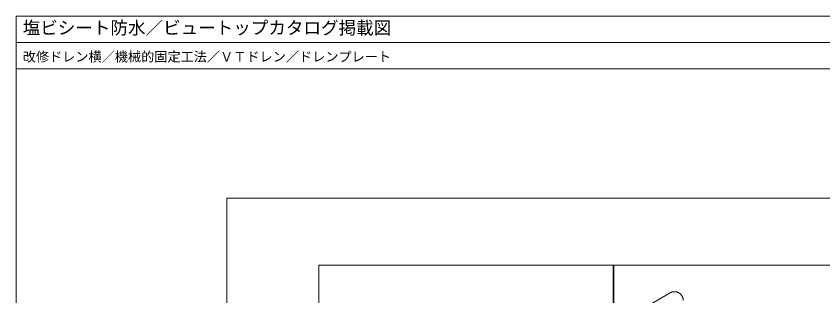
# Model space of a CAD drawing. Units: millimetres, scale not verified. Extents: x -1380 to 1380, y -955 to 955.
# Drawn here: x -1380 to 459, y 318 to 955 of the extents above; entities that cross this region are included whole.
import ezdxf
from ezdxf.enums import TextEntityAlignment as Align

# ---------------------------------------------------------------- set-up
doc = ezdxf.new("R2010")
doc.units = ezdxf.units.MM
doc.header["$LTSCALE"] = 7
doc.linetypes.add('USER1', pattern=[19.05, 12.7, -6.35])
for name, color, linetype, lineweight in [('0-0_0', 7, 'Continuous', 18), ('0-1_WAKU', 7, 'Continuous', 18), ('0-2_BOUSUI', 1, 'Continuous', 18), ('0-5_KANAMONO', 4, 'Continuous', 18)]:
    doc.layers.add(name, color=color, linetype=linetype, lineweight=lineweight)
doc.styles.add('ＭＳ ゴシック', font='')
doc.styles.get('ＭＳ ゴシック').set_extended_font_data('MS Gothic')

msp = doc.modelspace()

# ---------------------------------------------------------------- linework, layer by layer
at = {"layer": '0-0_0'}
msp.add_line((-1380, 895.014), (1380, 895.014), dxfattribs=at)
msp.add_lwpolyline([(-900, -659.986), (900, -659.986), (900, 540.014), (-900, 540.014)], close=True, dxfattribs=at)
at = {"layer": '0-0_0', "lineweight": 9}
msp.add_lwpolyline([(-690, 387.514), (690, 387.514), (690, -507.486), (-690, -507.486)], close=True, dxfattribs=at)
at = {"layer": '0-1_WAKU'}
for points in [[(1380, 835.014), (-1380, 835.014), (-1380, 955.014), (1380, 955.014)], [(-1380, -954.986), (1380, -954.986), (1380, 955.014), (-1380, 955.014)]]:
    msp.add_lwpolyline(points, close=True, dxfattribs=at)
at = {"layer": '0-2_BOUSUI'}
for points in [[(-16.186, 99.203), (-16.186, 139.203), (-17.918, 145.667), (-17.918, 250.203), (-18.871, 253.758), (-18.871, 387.514)], [(-14.454, 98.203), (-14.454, 139.431), (-16.186, 145.895), (-16.186, 250.431), (-17.139, 253.986), (-17.139, 387.514)]]:
    msp.add_lwpolyline(points, dxfattribs=at)
at = {"layer": '0-5_KANAMONO', "linetype": 'USER1'}
msp.add_line((110.997, 324.633), (-17.918, 250.203), dxfattribs=at)
msp.add_arc((120.997, 307.312), 20, 0, 120, dxfattribs=at)

# ---------------------------------------------------------------- texts
at = {"layer": '0-1_WAKU', "style": 'ＭＳ ゴシック'}
for s, height, p in [('塩ビシート防水／ビュートップカタログ掲載図', 29.33, (-1365, 905.014)), ('改修ドレン横／機械的固定工法／ＶＴドレン／ドレンプレート', 21.99, (-1365, 845.014))]:
    msp.add_text(s, height=height, dxfattribs=at).set_placement(p, align=Align.BOTTOM_LEFT)

doc.saveas('drawing.dxf')
